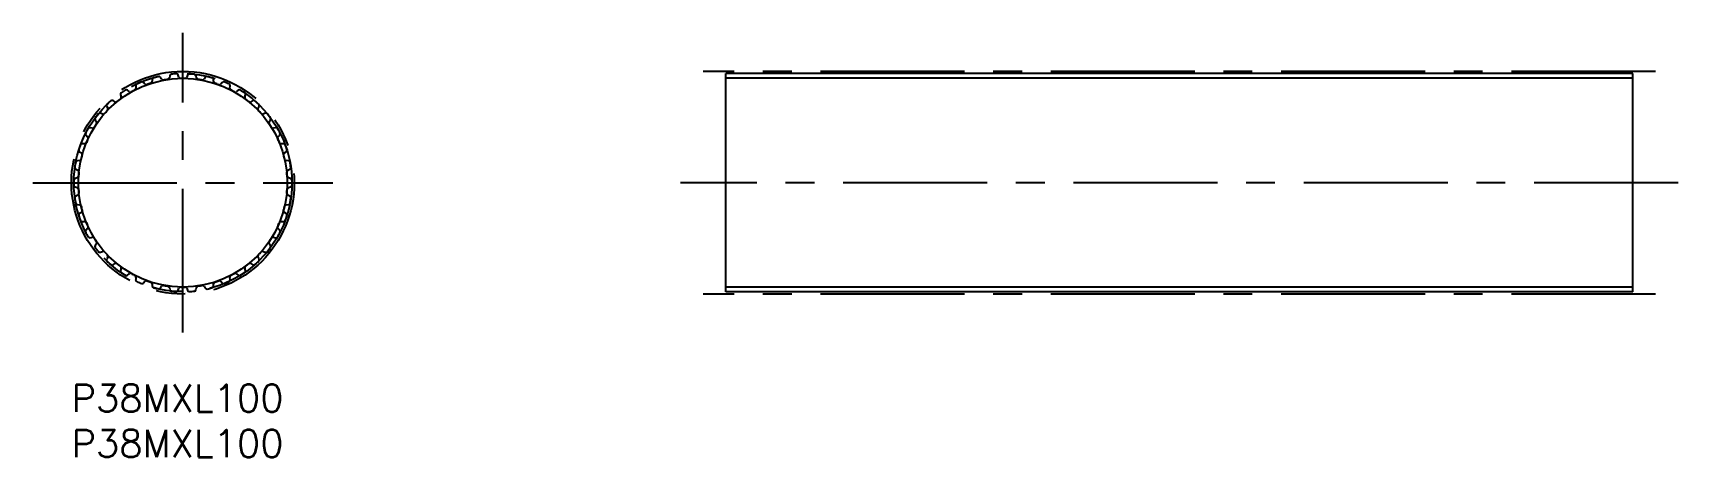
# Model space of a CAD drawing. Extents: x -4 to 177, y -8 to 39.
import ezdxf

# ---------------------------------------------------------------- set-up
doc = ezdxf.new("R2010")
doc.units = 0
doc.header["$LTSCALE"] = 0.5
doc.linetypes.add('CENTER', pattern=[50.8, 31.75, -6.35, 6.35, -6.35])
doc.linetypes.add('PHANTOM', pattern=[63.5, 31.75, -6.35, 6.35, -6.35, 6.35, -6.35])
for name, color, linetype in [('MSM_CENTER', 1, 'CENTER'), ('MSM_CONTINUOUS', 7, 'CONTINUOUS'), ('MSM_IMAGINARY', 6, 'PHANTOM'), ('MSM_NARROW', 5, 'CONTINUOUS'), ('MSM_PART_NUMBER', 7, 'CONTINUOUS')]:
    doc.layers.add(name, color=color, linetype=linetype)
doc.styles.get("Standard").update_dxf_attribs({"font": 'txt.shx', "height": 3, "bigfont": 'bigfont.shx'})

msp = doc.modelspace()

# ---------------------------------------------------------------- linework, layer by layer
at = {"layer": 'MSM_CENTER'}
for p, q in [((12.29, 5.75), (12.29, 38.83)), ((174.68, 34.58), (69.68, 34.58)), ((-4.25, 22.29), (28.83, 22.29)), ((177.18, 22.29), (67.18, 22.29)), ((174.68, 10), (69.68, 10))]:
    msp.add_line(p, q, dxfattribs=at)
msp.add_circle((12.29, 22.29), 12.29, dxfattribs=at)
at = {"layer": 'MSM_CONTINUOUS'}
for p, q in [((7.09, 32.98), (7.12, 32.74)), ((8.1, 33.17), (7.95, 33.36)), ((8.92, 33.7), (8.91, 33.45)), ((9.95, 33.71), (9.83, 33.93)), ((10.84, 34.09), (10.8, 33.86)), ((11.86, 33.94), (11.78, 34.17)), ((12.8, 34.17), (12.72, 33.94)), ((13.78, 33.86), (13.74, 34.09)), ((14.75, 33.93), (14.63, 33.71)), ((15.67, 33.45), (15.66, 33.7)), ((16.63, 33.36), (16.48, 33.17)), ((17.46, 32.74), (17.49, 32.98)), ((72.18, 10.26), (72.18, 34.33)), ((172.18, 34.33), (72.18, 34.33)), ((172.18, 10.26), (172.18, 34.33)), ((4.79, 31.22), (4.59, 31.35)), ((5.4, 31.98), (5.47, 31.75)), ((6.37, 32.34), (6.18, 32.5)), ((18.4, 32.5), (18.21, 32.34)), ((19.11, 31.75), (19.18, 31.98)), ((19.99, 31.35), (19.79, 31.22)), ((2.62, 29.22), (2.77, 29.02)), ((3.43, 29.87), (3.2, 29.96)), ((3.89, 30.71), (4.01, 30.5)), ((20.57, 30.5), (20.69, 30.71)), ((21.38, 29.96), (21.15, 29.87)), ((21.81, 29.02), (21.96, 29.22)), ((1.61, 27.53), (1.79, 27.36)), ((2.3, 28.3), (2.06, 28.36)), ((22.52, 28.36), (22.28, 28.3)), ((22.79, 27.36), (22.97, 27.53)), ((0.9, 25.7), (1.1, 25.57)), ((1.45, 26.58), (1.2, 26.59)), ((23.38, 26.59), (23.13, 26.58)), ((23.48, 25.57), (23.68, 25.7)), ((0.49, 23.78), (0.71, 23.68)), ((0.89, 24.73), (0.65, 24.71)), ((23.93, 24.71), (23.69, 24.73)), ((23.87, 23.68), (24.09, 23.78)), ((0.64, 22.82), (0.41, 22.76)), ((0.41, 21.82), (0.64, 21.76)), ((24.17, 22.76), (23.94, 22.82)), ((23.94, 21.76), (24.17, 21.82)), ((0.71, 20.9), (0.49, 20.8)), ((24.09, 20.8), (23.87, 20.9)), ((0.65, 19.87), (0.89, 19.85)), ((1.1, 19.01), (0.9, 18.88)), ((23.68, 18.88), (23.48, 19.01)), ((23.69, 19.85), (23.93, 19.87)), ((1.2, 17.99), (1.45, 18)), ((1.79, 17.22), (1.61, 17.05)), ((22.97, 17.05), (22.79, 17.22)), ((23.13, 18), (23.38, 17.99)), ((2.06, 16.22), (2.3, 16.28)), ((2.77, 15.56), (2.62, 15.36)), ((3.2, 14.62), (3.43, 14.71)), ((21.15, 14.71), (21.38, 14.62)), ((21.96, 15.36), (21.81, 15.56)), ((22.28, 16.28), (22.52, 16.22)), ((4.01, 14.08), (3.89, 13.87)), ((4.59, 13.23), (4.79, 13.36)), ((5.47, 12.83), (5.4, 12.6)), ((19.18, 12.6), (19.11, 12.83)), ((19.79, 13.36), (19.99, 13.23)), ((20.69, 13.87), (20.57, 14.08)), ((6.18, 12.08), (6.37, 12.24)), ((7.12, 11.84), (7.09, 11.6)), ((7.95, 11.22), (8.1, 11.41)), ((8.91, 11.13), (8.92, 10.88)), ((15.66, 10.88), (15.67, 11.13)), ((16.48, 11.41), (16.63, 11.22)), ((17.49, 11.6), (17.46, 11.84)), ((18.21, 12.24), (18.4, 12.08)), ((9.83, 10.65), (9.95, 10.87)), ((10.8, 10.72), (10.84, 10.49)), ((11.78, 10.41), (11.86, 10.64)), ((12.72, 10.64), (12.8, 10.41)), ((13.74, 10.49), (13.78, 10.72)), ((14.63, 10.87), (14.75, 10.65)), ((172.18, 10.26), (72.18, 10.26))]:
    msp.add_line(p, q, dxfattribs=at)
for centre, radius, start, end in [((6.92, 32.71), 0.2, 297.2416, 8.4211), ((7.28, 33.01), 0.2, 115.0283, 188.4211), ((12.29, 22.29), 12.04, 112.3401, 115.0283), ((7.79, 33.24), 0.2, 38.9474, 112.3401), ((8.26, 33.3), 0.2, 218.9474, 290.1267), ((12.29, 22.29), 11.53, 107.768, 110.1268), ((8.71, 33.46), 0.2, 287.768, 358.9474), ((9.12, 33.69), 0.2, 105.5545, 178.9474), ((12.29, 22.29), 12.03, 102.8664, 105.5546), ((9.65, 33.83), 0.2, 29.4737, 102.8664), ((10.12, 33.81), 0.2, 209.4737, 280.653), ((12.29, 22.29), 11.53, 98.2943, 100.6531), ((10.6, 33.89), 0.2, 278.2943, 349.4737), ((11.04, 34.06), 0.2, 96.081, 169.4737), ((12.29, 22.29), 12.04, 93.3928, 96.0809), ((11.59, 34.1), 0.2, 20, 93.3928), ((12.05, 34.01), 0.2, 200, 271.1794), ((12.29, 22.29), 11.52, 88.8206, 91.1794), ((12.53, 34.01), 0.2, 268.8206, 340), ((12.99, 34.1), 0.2, 86.6073, 160), ((12.29, 22.29), 12.03, 83.9191, 86.6072), ((13.54, 34.06), 0.2, 10.5263, 83.9191), ((13.98, 33.89), 0.2, 190.5263, 261.7057), ((12.29, 22.29), 11.53, 79.3469, 81.7057), ((14.46, 33.81), 0.2, 259.3469, 330.5263), ((14.93, 33.83), 0.2, 77.1336, 150.5263), ((12.29, 22.29), 12.03, 74.4454, 77.1336), ((15.46, 33.69), 0.2, 1.0526, 74.4454), ((15.87, 33.46), 0.2, 181.0526, 252.232), ((12.29, 22.29), 11.52, 69.8732, 72.232), ((16.32, 33.3), 0.2, 249.8733, 321.0526), ((16.79, 33.24), 0.2, 67.6599, 141.0526), ((12.29, 22.29), 12.03, 64.9717, 67.6599), ((17.3, 33.01), 0.2, 351.5789, 64.9717), ((17.66, 32.71), 0.2, 171.5789, 242.7583), ((4.07, 30.81), 0.2, 133.9757, 207.3684), ((12.29, 22.29), 12.03, 131.2875, 133.9757), ((4.48, 31.18), 0.2, 57.8947, 131.2875), ((4.9, 31.39), 0.2, 237.8947, 309.0741), ((12.29, 22.29), 11.53, 126.7153, 129.0741), ((5.59, 32.04), 0.2, 124.502, 197.8947), ((5.28, 31.69), 0.2, 306.7153, 17.8947), ((12.29, 22.29), 12.04, 121.8138, 124.502), ((6.05, 32.35), 0.2, 48.4211, 121.8138), ((6.5, 32.48), 0.2, 228.4211, 299.6004), ((12.29, 22.29), 11.52, 117.2417, 119.6005), ((12.29, 22.29), 11.53, 60.3995, 62.7583), ((18.08, 32.48), 0.2, 240.3996, 311.5789), ((18.53, 32.35), 0.2, 58.1862, 131.5789), ((12.29, 22.29), 12.04, 55.498, 58.1862), ((19.3, 31.69), 0.2, 162.1053, 233.2846), ((18.99, 32.04), 0.2, 342.1053, 55.498), ((12.29, 22.29), 11.53, 50.9259, 53.2847), ((19.68, 31.39), 0.2, 230.9258, 302.1053), ((20.1, 31.18), 0.2, 48.7125, 122.1053), ((12.29, 22.29), 12.03, 46.0243, 48.7125), ((20.51, 30.81), 0.2, 332.6316, 46.0243), ((2.78, 29.34), 0.2, 143.4494, 216.8421), ((12.29, 22.29), 12.04, 140.7612, 143.4494), ((3.12, 29.78), 0.2, 67.3684, 140.7612), ((3.5, 30.05), 0.2, 247.3684, 318.5477), ((12.29, 22.29), 11.52, 136.189, 138.5478), ((3.83, 30.41), 0.2, 316.189, 27.3684), ((20.75, 30.41), 0.2, 152.6316, 223.8109), ((12.29, 22.29), 11.53, 41.4522, 43.811), ((21.08, 30.05), 0.2, 221.4521, 292.6316), ((21.46, 29.78), 0.2, 39.2388, 112.6316), ((12.29, 22.29), 12.03, 36.5507, 39.2388), ((21.8, 29.34), 0.2, 323.1579, 36.5507), ((1.75, 27.68), 0.2, 152.923, 226.3158), ((12.29, 22.29), 12.04, 150.2349, 152.923), ((1.65, 27.22), 0.2, 335.1364, 46.3158), ((2.02, 28.17), 0.2, 76.8421, 150.2349), ((2.34, 28.5), 0.2, 256.8421, 328.0215), ((12.29, 22.29), 11.53, 145.6627, 148.0215), ((2.61, 28.9), 0.2, 325.6627, 36.8421), ((21.97, 28.9), 0.2, 143.1579, 214.3372), ((12.29, 22.29), 11.52, 31.9785, 34.3373), ((22.24, 28.5), 0.2, 211.9785, 283.1579), ((22.56, 28.17), 0.2, 29.7651, 103.1579), ((22.93, 27.22), 0.2, 133.6842, 204.8636), ((12.29, 22.29), 12.03, 27.077, 29.7651), ((22.83, 27.68), 0.2, 313.6842, 27.077), ((1.01, 25.87), 0.2, 162.3967, 235.7895), ((12.29, 22.29), 12.04, 159.7085, 162.3967), ((1.19, 26.39), 0.2, 86.3158, 159.7085), ((0.99, 25.4), 0.2, 344.6101, 55.7895), ((1.46, 26.78), 0.2, 266.3158, 337.4951), ((12.29, 22.29), 11.52, 155.1364, 157.4952), ((12.29, 22.29), 11.53, 22.5048, 24.8636), ((23.12, 26.78), 0.2, 202.5048, 273.6842), ((23.39, 26.39), 0.2, 20.2915, 93.6842), ((23.59, 25.4), 0.2, 124.2105, 195.3899), ((12.29, 22.29), 12.03, 17.6033, 20.2915), ((23.57, 25.87), 0.2, 304.2105, 17.6033), ((0.57, 23.96), 0.2, 171.8704, 245.2632), ((12.29, 22.29), 12.04, 169.1822, 171.8704), ((0.67, 24.51), 0.2, 95.7895, 169.1822), ((0.63, 23.5), 0.2, 354.0837, 65.2632), ((0.87, 24.93), 0.2, 275.7895, 346.9688), ((12.29, 22.29), 11.53, 164.6101, 166.9689), ((12.29, 22.29), 11.53, 13.0311, 15.3899), ((23.71, 24.93), 0.2, 193.0311, 264.2105), ((23.95, 23.5), 0.2, 114.7368, 185.9162), ((23.91, 24.51), 0.2, 10.8178, 84.2105), ((24.01, 23.96), 0.2, 294.7368, 8.1296), ((12.29, 22.29), 12.03, 8.1296, 10.8178), ((12.29, 22.29), 12.03, 178.6559, 181.3441), ((0.46, 22.57), 0.2, 105.2632, 178.6559), ((0.46, 22.01), 0.2, 181.344, 254.7368), ((0.59, 23.02), 0.2, 285.2632, 356.4425), ((12.29, 22.29), 11.53, 174.0838, 176.4426), ((12.29, 22.29), 11.52, 3.5574, 5.9162), ((23.99, 23.02), 0.2, 183.5574, 254.7368), ((24.12, 22.57), 0.2, 1.344, 74.7368), ((24.12, 22.01), 0.2, 285.2632, 358.6559), ((12.29, 22.29), 12.04, 358.6559, 1.3441), ((0.57, 20.62), 0.2, 114.7368, 188.1296), ((12.29, 22.29), 12.04, 188.1296, 190.8178), ((0.67, 20.07), 0.2, 190.8178, 264.2105), ((0.59, 21.56), 0.2, 3.5574, 74.7368), ((0.63, 21.08), 0.2, 294.7368, 5.9162), ((12.29, 22.29), 11.53, 183.5574, 185.9162), ((12.29, 22.29), 11.52, 354.0838, 356.4426), ((23.95, 21.08), 0.2, 174.0837, 245.2632), ((23.99, 21.56), 0.2, 105.2632, 176.4425), ((23.91, 20.07), 0.2, 275.7895, 349.1822), ((24.01, 20.62), 0.2, 351.8704, 65.2632), ((12.29, 22.29), 12.03, 349.1822, 351.8704), ((1.01, 18.71), 0.2, 124.2105, 197.6033), ((12.29, 22.29), 12.04, 197.6033, 200.2915), ((0.87, 19.65), 0.2, 13.0311, 84.2105), ((12.29, 22.29), 11.52, 193.0311, 195.3899), ((0.99, 19.18), 0.2, 304.2105, 15.3899), ((23.59, 19.18), 0.2, 164.61, 235.7895), ((12.29, 22.29), 11.52, 344.6101, 346.9689), ((23.71, 19.65), 0.2, 95.7895, 166.9688), ((12.29, 22.29), 12.03, 339.7085, 342.3967), ((23.57, 18.71), 0.2, 342.3966, 55.7895), ((1.19, 18.19), 0.2, 200.2915, 273.6842), ((1.46, 17.8), 0.2, 22.5048, 93.6842), ((1.75, 16.9), 0.2, 133.6842, 207.077), ((12.29, 22.29), 12.04, 207.077, 209.7651), ((12.29, 22.29), 11.52, 202.5048, 204.8636), ((1.65, 17.36), 0.2, 313.6842, 24.8636), ((22.93, 17.36), 0.2, 155.1364, 226.3158), ((12.29, 22.29), 12.03, 330.2349, 332.923), ((12.29, 22.29), 11.52, 335.1364, 337.4952), ((23.12, 17.8), 0.2, 86.3158, 157.4951), ((22.83, 16.9), 0.2, 332.923, 46.3158), ((23.39, 18.19), 0.2, 266.3158, 339.7085), ((2.02, 16.41), 0.2, 209.7651, 283.1579), ((2.34, 16.08), 0.2, 31.9785, 103.1579), ((12.29, 22.29), 11.53, 211.9785, 214.3373), ((2.78, 15.24), 0.2, 143.1579, 216.5507), ((12.29, 22.29), 12.03, 216.5507, 219.2388), ((2.61, 15.68), 0.2, 323.1579, 34.3372), ((3.12, 14.8), 0.2, 219.2388, 292.6316), ((3.5, 14.53), 0.2, 41.4522, 112.6316), ((12.29, 22.29), 11.52, 221.4522, 223.811), ((12.29, 22.29), 11.52, 316.189, 318.5478), ((21.08, 14.53), 0.2, 67.3684, 138.5478), ((21.46, 14.8), 0.2, 247.3684, 320.7612), ((12.29, 22.29), 12.04, 320.7612, 323.4493), ((21.97, 15.68), 0.2, 145.6627, 216.8421), ((12.29, 22.29), 11.52, 325.6627, 328.0215), ((21.8, 15.24), 0.2, 323.4493, 36.8421), ((22.24, 16.08), 0.2, 76.8421, 148.0215), ((22.56, 16.41), 0.2, 256.8421, 330.2349), ((4.07, 13.77), 0.2, 152.6316, 226.0243), ((12.29, 22.29), 12.04, 226.0243, 228.7125), ((3.83, 14.17), 0.2, 332.6316, 43.8109), ((4.48, 13.4), 0.2, 228.7125, 302.1053), ((4.9, 13.19), 0.2, 50.9258, 122.1053), ((12.29, 22.29), 11.53, 230.9259, 233.2847), ((5.28, 12.89), 0.2, 342.1053, 53.2847), ((19.3, 12.89), 0.2, 126.7153, 197.8947), ((12.29, 22.29), 11.52, 306.7153, 309.0741), ((19.68, 13.19), 0.2, 57.8947, 129.0741), ((20.1, 13.4), 0.2, 237.8947, 311.2875), ((12.29, 22.29), 12.03, 311.2875, 313.9757), ((20.75, 14.17), 0.2, 136.189, 207.3684), ((20.51, 13.77), 0.2, 313.9757, 27.3684), ((5.59, 12.54), 0.2, 162.1053, 235.498), ((12.29, 22.29), 12.03, 235.498, 238.1862), ((6.05, 12.23), 0.2, 238.1862, 311.5789), ((6.5, 12.1), 0.2, 60.3995, 131.5789), ((12.29, 22.29), 11.53, 240.3995, 242.7583), ((6.92, 11.87), 0.2, 351.5789, 62.7583), ((7.28, 11.57), 0.2, 171.5789, 244.9717), ((12.29, 22.29), 12.04, 244.9717, 247.6599), ((7.79, 11.34), 0.2, 247.6599, 321.0526), ((8.26, 11.28), 0.2, 69.8732, 141.0526), ((12.29, 22.29), 11.53, 249.8732, 252.232), ((8.71, 11.12), 0.2, 1.0526, 72.232), ((10.12, 10.77), 0.2, 79.3469, 150.5263), ((12.29, 22.29), 11.53, 259.3469, 261.7057), ((12.29, 22.29), 11.53, 278.2943, 280.6531), ((14.46, 10.77), 0.2, 29.4737, 100.6531), ((15.87, 11.12), 0.2, 107.7679, 178.9474), ((12.29, 22.29), 11.52, 287.768, 290.1268), ((16.32, 11.28), 0.2, 38.9474, 110.1268), ((16.79, 11.34), 0.2, 218.9474, 292.3401), ((12.29, 22.29), 12.04, 292.3401, 295.0283), ((17.3, 11.57), 0.2, 295.0283, 8.4211), ((17.66, 11.87), 0.2, 117.2416, 188.4211), ((12.29, 22.29), 11.52, 297.2417, 299.6005), ((18.08, 12.1), 0.2, 48.4211, 119.6005), ((18.53, 12.23), 0.2, 228.4211, 301.8138), ((12.29, 22.29), 12.03, 301.8138, 304.502), ((18.99, 12.54), 0.2, 304.502, 17.8947), ((9.12, 10.89), 0.2, 181.0526, 254.4454), ((12.29, 22.29), 12.03, 254.4454, 257.1336), ((9.65, 10.75), 0.2, 257.1336, 330.5263), ((10.6, 10.69), 0.2, 10.5263, 81.7057), ((11.04, 10.52), 0.2, 190.5263, 263.9191), ((12.29, 22.29), 12.04, 263.9191, 266.6072), ((11.59, 10.48), 0.2, 266.6072, 340), ((12.05, 10.57), 0.2, 88.8206, 160), ((12.29, 22.29), 11.52, 268.8206, 271.1794), ((12.53, 10.57), 0.2, 20, 91.1794), ((12.99, 10.48), 0.2, 200, 273.3928), ((12.29, 22.29), 12.04, 273.3928, 276.0809), ((13.54, 10.52), 0.2, 276.0809, 349.4737), ((13.98, 10.69), 0.2, 98.2943, 169.4737), ((14.93, 10.75), 0.2, 209.4737, 282.8664), ((12.29, 22.29), 12.04, 282.8664, 285.5546), ((15.46, 10.89), 0.2, 285.5546, 358.9474)]:
    msp.add_arc(centre, radius, start, end, dxfattribs=at)
at = {"layer": 'MSM_IMAGINARY'}
msp.add_circle((12.29, 22.29), 12.03, dxfattribs=at)
at = {"layer": 'MSM_NARROW'}
for p, q in [((172.18, 33.82), (72.18, 33.82)), ((172.18, 10.77), (72.18, 10.77))]:
    msp.add_line(p, q, dxfattribs=at)
msp.add_circle((12.29, 22.29), 11.52, dxfattribs=at)

# ---------------------------------------------------------------- texts
at = {"layer": 'MSM_PART_NUMBER'}
for p in [(0, -3), (0, -8)]:
    msp.add_text('P38MXL100', height=3, dxfattribs=at).set_placement(p)

doc.saveas('drawing.dxf')
